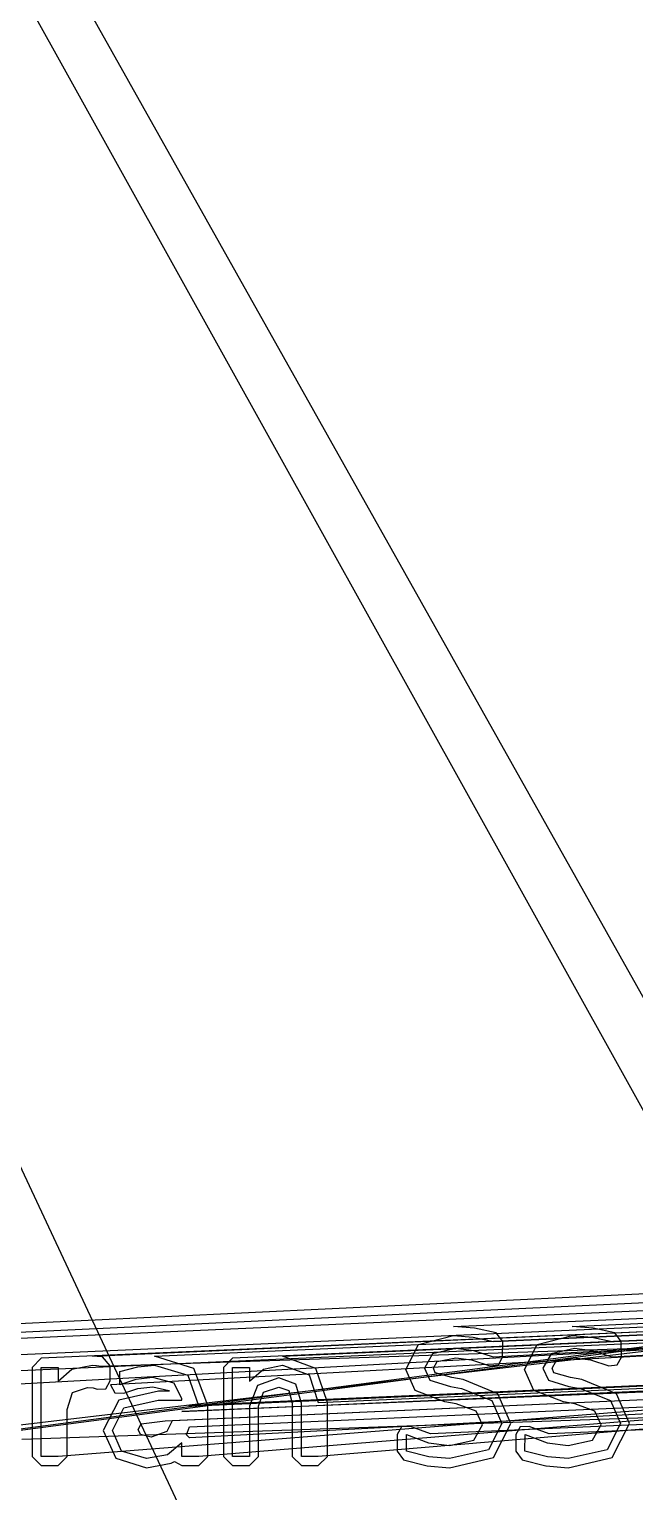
# Model space of a CAD drawing. Extents: x 0 to 334, y -361 to 120.
# Drawn here: x 142.8 to 147.76, y -13.02 to -1.04 of the extents above; entities that cross this region are included whole.
import ezdxf

# ---------------------------------------------------------------- set-up
doc = ezdxf.new("R2010")
doc.units = 0

msp = doc.modelspace()

# ---------------------------------------------------------------- linework, layer by layer
at = {"layer": 'Layer 1'}
for p, q in [((96.89, 81.7422), (317.14, -314.473)), ((96.89, 81.7422), (317.14, -310.473)), ((101.579, 77.4792), (246.92, -232.794)), ((141.805, -11.6874), (152.22045, -11.194221)), ((146.27865, -11.669882), (157.40053, -11.176643)), ((147.25107, -11.669821), (158.37311, -11.176643)), ((152.14545, -11.269221), (141.024, -12.7344)), ((141.099, -12.7344), (152.22045, -11.269221)), ((141.174, -12.6594), (152.29545, -11.344221)), ((152.29545, -11.344221), (141.184, -11.8374)), ((152.22045, -11.269221), (141.805, -11.7624)), ((146.60547, -11.794281), (157.72747, -11.301122)), ((157.72747, -11.301122), (146.606, -11.9226)), ((158.70004, -11.301122), (147.578, -11.9226)), ((147.57847, -11.794281), (158.70004, -11.301122)), ((142.42235, -11.912727), (153.5439, -11.419481)), ((154.15812, -11.43706), (142.898, -11.9303)), ((143.31905, -11.912669), (154.44017, -11.419481)), ((143.82684, -11.912736), (154.9489, -11.419481)), ((155.72696, -11.43706), (144.467, -11.9303)), ((144.87648, -11.912659), (155.99778, -11.419481)), ((153.78555, -11.540054), (142.664, -12.1452)), ((142.664, -12.033223), (153.78555, -11.540054)), ((143.38862, -11.994151), (154.51049, -11.624039)), ((154.58886, -11.545263), (143.467, -12.1491)), ((145.9905, -11.819021), (146.27853, -11.744802)), ((146.27853, -11.744802), (146.43863, -11.757172)), ((146.45, -11.6831), (146.27865, -11.669882)), ((146.45041, -11.683039), (146.45, -11.6831)), ((146.62689, -11.722269), (146.45041, -11.683039)), ((146.681, -11.7943), (146.62689, -11.722269)), ((146.96351, -11.819021), (147.25154, -11.744802)), ((147.42242, -11.683039), (147.25107, -11.669821)), ((147.25154, -11.744802), (147.41164, -11.757172)), ((147.59889, -11.722269), (147.42242, -11.683039)), ((147.653, -11.7943), (147.59889, -11.722269)), ((154.15812, -11.857112), (143.037, -12.7344)), ((144.11399, -12.31538), (155.23524, -11.822161)), ((155.23525, -11.82521), (144.114, -12.3267)), ((144.18839, -12.318447), (155.31025, -11.82521)), ((155.31025, -11.82521), (144.189, -12.7344)), ((145.16834, -12.294281), (156.2903, -11.801122)), ((156.2903, -11.801122), (145.169, -12.7344)), ((145.88651, -12.022146), (145.9905, -11.819021)), ((146.29627, -11.851637), (146.1055, -11.893303)), ((146.44365, -11.869215), (146.29627, -11.851637)), ((146.43863, -11.757172), (146.60547, -11.794281)), ((146.68047, -11.92262), (146.681, -11.7943)), ((146.85952, -12.022146), (146.96351, -11.819021)), ((147.26827, -11.851637), (147.0775, -11.893303)), ((147.41566, -11.869215), (147.26827, -11.851637)), ((147.41164, -11.757172), (147.57847, -11.794281)), ((147.65347, -11.92262), (147.653, -11.7943)), ((142.898, -11.9303), (142.823, -12.0053)), ((143.35754, -11.914946), (143.31905, -11.912669)), ((143.40014, -11.920069), (143.35754, -11.914946)), ((143.46362, -11.993723), (143.40014, -11.920069)), ((144.149, -12.0144), (143.82684, -11.912736)), ((143.91395, -12.4429), (155.03568, -11.94969)), ((155.03568, -11.94969), (143.972, -12.4429)), ((144.051, -12.3679), (155.03568, -11.87469)), ((155.17259, -11.901382), (144.051, -12.3679)), ((144.467, -11.9303), (144.392, -12.0053)), ((145.14923, -12.014043), (144.87648, -11.912659)), ((146.1055, -11.893303), (146.03891, -12.011793)), ((146.11338, -12.011813), (146.14458, -11.957008)), ((146.14458, -11.957008), (146.29574, -11.926657)), ((146.29574, -11.926657), (146.42629, -11.942321)), ((146.42629, -11.942321), (146.57665, -11.991863)), ((146.606, -11.9226), (146.44365, -11.869215)), ((146.57665, -11.991863), (146.647082, -11.985012)), ((146.647082, -11.985012), (146.68047, -11.92262)), ((147.0775, -11.893303), (147.01092, -12.011793)), ((147.08639, -12.011813), (147.11759, -11.957007)), ((147.11759, -11.957007), (147.26874, -11.926657)), ((147.26874, -11.926657), (147.3993, -11.942321)), ((147.3993, -11.942321), (147.54965, -11.991862)), ((147.578, -11.9226), (147.41566, -11.869215)), ((147.54965, -11.991862), (147.620081, -11.985011)), ((147.620081, -11.985011), (147.65347, -11.92262)), ((142.823, -12.0053), (142.823, -12.7344)), ((142.898, -12.7344), (142.898, -12.0053)), ((142.898, -12.0053), (143.037, -12.0053)), ((143.037, -12.0053), (143.037, -12.1185)), ((143.037, -12.1185), (143.14997, -12.020192)), ((143.14997, -12.020192), (143.31905, -11.98764)), ((143.31905, -11.98764), (143.35047, -11.989594)), ((143.35047, -11.989594), (143.38862, -11.994151)), ((143.46437, -12.11677), (143.46362, -11.993723)), ((143.542, -12.0385), (143.68863, -12.000739)), ((143.54227, -12.149119), (143.542, -12.0385)), ((143.67319, -12.104197), (143.54227, -12.149119)), ((143.81309, -12.089223), (143.67319, -12.104197)), ((143.68863, -12.000739), (143.82704, -11.987718)), ((143.98816, -12.134796), (143.81309, -12.089223)), ((143.82704, -11.987718), (144.09861, -12.06975)), ((144.09861, -12.06975), (144.18839, -12.318447)), ((155.23525, -12.000428), (144.114, -12.5826)), ((144.114, -12.493672), (155.23525, -12.000428)), ((144.14981, -12.014335), (144.149, -12.0144)), ((144.264, -12.3184), (144.14981, -12.014335)), ((144.392, -12.0053), (144.392, -12.7344)), ((144.467, -12.7344), (144.467, -12.0053)), ((144.467, -12.0053), (144.605, -12.0053)), ((144.605, -12.0053), (144.605, -12.1185)), ((144.605, -12.1185), (144.72096, -12.020192)), ((144.84546, -12.09182), (144.66965, -12.153669)), ((144.72096, -12.020192), (144.87582, -11.98764)), ((144.98461, -12.143252), (144.84546, -12.09182)), ((144.87582, -11.98764), (145.09428, -12.065765)), ((145.09428, -12.065765), (145.16834, -12.294281)), ((145.244, -12.2943), (145.14923, -12.014043)), ((145.96207, -12.195974), (145.88651, -12.022146)), ((146.03891, -12.011793), (146.08305, -12.109449)), ((157.21205, -12.057929), (146.09, -12.5511)), ((146.1269, -12.048999), (146.11338, -12.011813)), ((146.26363, -12.088175), (146.1269, -12.048999)), ((146.26477, -12.088369), (146.26363, -12.088175)), ((146.3556, -12.104567), (146.26477, -12.088369)), ((146.6415, -12.221096), (146.3556, -12.104567)), ((146.93508, -12.195974), (146.85952, -12.022146)), ((147.01092, -12.011793), (147.05506, -12.109449)), ((158.18462, -12.057929), (147.063, -12.5511)), ((147.09991, -12.049002), (147.08639, -12.011813)), ((147.23663, -12.088175), (147.09991, -12.049002)), ((147.23777, -12.088369), (147.23663, -12.088175)), ((147.32861, -12.104567), (147.23777, -12.088369)), ((147.61452, -12.221098), (147.32861, -12.104567)), ((153.86055, -12.213231), (142.739, -12.5958)), ((143.112, -12.3503), (143.15359, -12.212368)), ((143.15359, -12.212368), (143.27865, -12.16944)), ((143.27865, -12.16944), (143.32256, -12.173586)), ((143.32256, -12.173586), (143.32463, -12.174007)), ((143.32463, -12.174007), (143.35554, -12.184165)), ((143.35554, -12.184165), (143.428855, -12.180987)), ((143.428855, -12.180987), (143.46437, -12.11677)), ((143.467, -12.1491), (143.501973, -12.21252)), ((143.501973, -12.21252), (143.57427, -12.216804)), ((143.858, -12.1991), (143.53399, -12.273942)), ((143.57427, -12.216804), (143.68903, -12.177427)), ((143.68903, -12.177427), (143.81282, -12.164204)), ((143.81282, -12.164204), (143.94352, -12.195242)), ((143.94876, -12.1991), (143.858, -12.1991)), ((143.94352, -12.195242), (143.94427, -12.19579)), ((143.94427, -12.19579), (143.94876, -12.1991)), ((144.051, -12.2624), (143.98816, -12.134796)), ((144.66965, -12.153669), (144.60531, -12.322289)), ((144.68, -12.3223), (144.72132, -12.207749)), ((144.72132, -12.207749), (144.84515, -12.166831)), ((144.84515, -12.166831), (144.9286, -12.19349)), ((144.9286, -12.19349), (144.92861, -12.193495)), ((144.92861, -12.193495), (144.95569, -12.298211)), ((145.031, -12.2982), (144.98461, -12.143252)), ((146.20671, -12.287771), (145.96207, -12.195974)), ((146.08305, -12.109449), (146.25213, -12.162184)), ((146.25213, -12.162184), (146.3434, -12.17846)), ((146.3434, -12.17846), (146.59253, -12.277418)), ((146.7478, -12.46624), (146.6415, -12.221096)), ((147.17972, -12.287771), (146.93508, -12.195974)), ((147.05506, -12.109449), (147.22413, -12.162184)), ((147.22413, -12.162184), (147.31541, -12.17846)), ((147.31541, -12.17846), (147.56454, -12.277418)), ((147.7208, -12.46624), (147.61452, -12.221098)), ((143.53377, -12.27409), (143.40594, -12.522146)), ((143.48092, -12.522237), (143.57519, -12.336691)), ((143.53399, -12.273942), (143.53377, -12.27409)), ((143.57519, -12.336691), (143.85798, -12.274191)), ((143.85798, -12.274191), (144.051, -12.2741)), ((144.051, -12.2741), (144.051, -12.2624)), ((144.10988, -12.321034), (144.11399, -12.31538)), ((144.114, -12.3267), (144.10988, -12.321034)), ((144.264, -12.7344), (144.264, -12.3184)), ((144.60531, -12.322289), (144.605, -12.7344)), ((144.68, -12.7344), (144.68, -12.3223)), ((144.95569, -12.298211), (144.956, -12.7344)), ((145.031, -12.7344), (145.031, -12.2982)), ((145.244, -12.7344), (145.244, -12.2943)), ((146.29873, -12.303396), (146.20671, -12.287771)), ((146.46407, -12.363942), (146.29873, -12.303396)), ((146.59253, -12.277418), (146.67333, -12.46622)), ((147.27174, -12.303396), (147.17972, -12.287771)), ((147.43707, -12.363942), (147.27174, -12.303396)), ((147.56454, -12.277418), (147.64533, -12.46622)), ((143.112, -12.7344), (143.112, -12.3503)), ((143.71717, -12.467752), (143.91395, -12.4429)), ((143.972, -12.4429), (143.92773, -12.530234)), ((146.51494, -12.475922), (146.46407, -12.363942)), ((147.48795, -12.475922), (147.43707, -12.363942)), ((143.40594, -12.522146), (143.5084, -12.748313)), ((143.55648, -12.690857), (143.48092, -12.522237)), ((143.69344, -12.514384), (143.71717, -12.467752)), ((143.71225, -12.556651), (143.69344, -12.514384)), ((143.79799, -12.578056), (143.71225, -12.556651)), ((143.92769, -12.530278), (143.79799, -12.578056)), ((143.92773, -12.530234), (143.92769, -12.530278)), ((144.08945, -12.559215), (144.114, -12.493672)), ((144.114, -12.5826), (144.08945, -12.559215)), ((145.85123, -12.492408), (145.81596, -12.556012)), ((145.81596, -12.556012), (145.816, -12.6915)), ((145.92386, -12.488614), (145.85123, -12.492408)), ((145.89153, -12.69148), (145.891, -12.556)), ((145.891, -12.556), (146.0713, -12.623708)), ((146.09, -12.5511), (145.92386, -12.488614)), ((146.09, -12.5511), (146.09, -12.5511)), ((146.44462, -12.602224), (146.51494, -12.475922)), ((146.67333, -12.46622), (146.5641, -12.680413)), ((146.60525, -12.742788), (146.7478, -12.46624)), ((146.82423, -12.492408), (146.78896, -12.556012)), ((146.78896, -12.556012), (146.789, -12.6915)), ((146.89686, -12.488614), (146.82423, -12.492408)), ((146.86353, -12.69148), (146.864, -12.556)), ((146.864, -12.556), (147.0443, -12.623708)), ((147.063, -12.5511), (146.89686, -12.488614)), ((147.063, -12.5511), (147.063, -12.5511)), ((147.41762, -12.602224), (147.48795, -12.475922)), ((147.64533, -12.46622), (147.53611, -12.680413)), ((147.57826, -12.742783), (147.7208, -12.46624)), ((143.76147, -12.753357), (143.55648, -12.690857)), ((144.051, -12.6238), (143.93354, -12.722107)), ((144.051, -12.7344), (144.051, -12.6238)), ((145.816, -12.6915), (145.86817, -12.762941)), ((146.07632, -12.737704), (145.89153, -12.69148)), ((146.0713, -12.623708), (146.24487, -12.646494)), ((146.24487, -12.646494), (146.44462, -12.602224)), ((146.5641, -12.680413), (146.2454, -12.753329)), ((146.789, -12.6915), (146.84117, -12.762942)), ((147.04832, -12.737704), (146.86353, -12.69148)), ((147.0443, -12.623708), (147.21787, -12.646494)), ((147.53611, -12.680413), (147.2174, -12.753329)), ((147.21787, -12.646494), (147.41762, -12.602224)), ((142.823, -12.7344), (142.898, -12.8094)), ((143.037, -12.7344), (142.898, -12.7344)), ((142.898, -12.8094), (143.037, -12.8094)), ((143.037, -12.8094), (143.112, -12.7344)), ((143.5084, -12.748313), (143.50898, -12.748789)), ((143.50898, -12.748789), (143.76149, -12.828266)), ((143.93354, -12.722107), (143.76147, -12.753357)), ((143.76149, -12.828266), (143.96402, -12.790553)), ((143.96402, -12.790553), (143.96454, -12.790318)), ((143.96454, -12.790318), (143.98975, -12.777641)), ((143.98975, -12.777641), (144.05102, -12.809386)), ((144.189, -12.7344), (144.051, -12.7344)), ((144.05102, -12.809386), (144.189, -12.8094)), ((144.189, -12.8094), (144.264, -12.7344)), ((144.392, -12.7344), (144.467, -12.8094)), ((144.605, -12.7344), (144.467, -12.7344)), ((144.467, -12.8094), (144.605, -12.8094)), ((144.605, -12.8094), (144.68, -12.7344)), ((144.956, -12.7344), (145.031, -12.8094)), ((145.169, -12.7344), (145.031, -12.7344)), ((145.031, -12.8094), (145.169, -12.8094)), ((145.169, -12.8094), (145.244, -12.7344)), ((145.86817, -12.762941), (146.06283, -12.811595)), ((146.06283, -12.811595), (146.06293, -12.811613)), ((146.06293, -12.811613), (146.24487, -12.828349)), ((146.2454, -12.753329), (146.07632, -12.737704)), ((146.24487, -12.828349), (146.60525, -12.742788)), ((146.84117, -12.762942), (147.03582, -12.811595)), ((147.03582, -12.811595), (147.03593, -12.811613)), ((147.03593, -12.811613), (147.21787, -12.828349)), ((147.2174, -12.753329), (147.04832, -12.737704)), ((147.21787, -12.828349), (147.57826, -12.742783))]:
    msp.add_line(p, q, dxfattribs=at)

doc.saveas('drawing.dxf')
